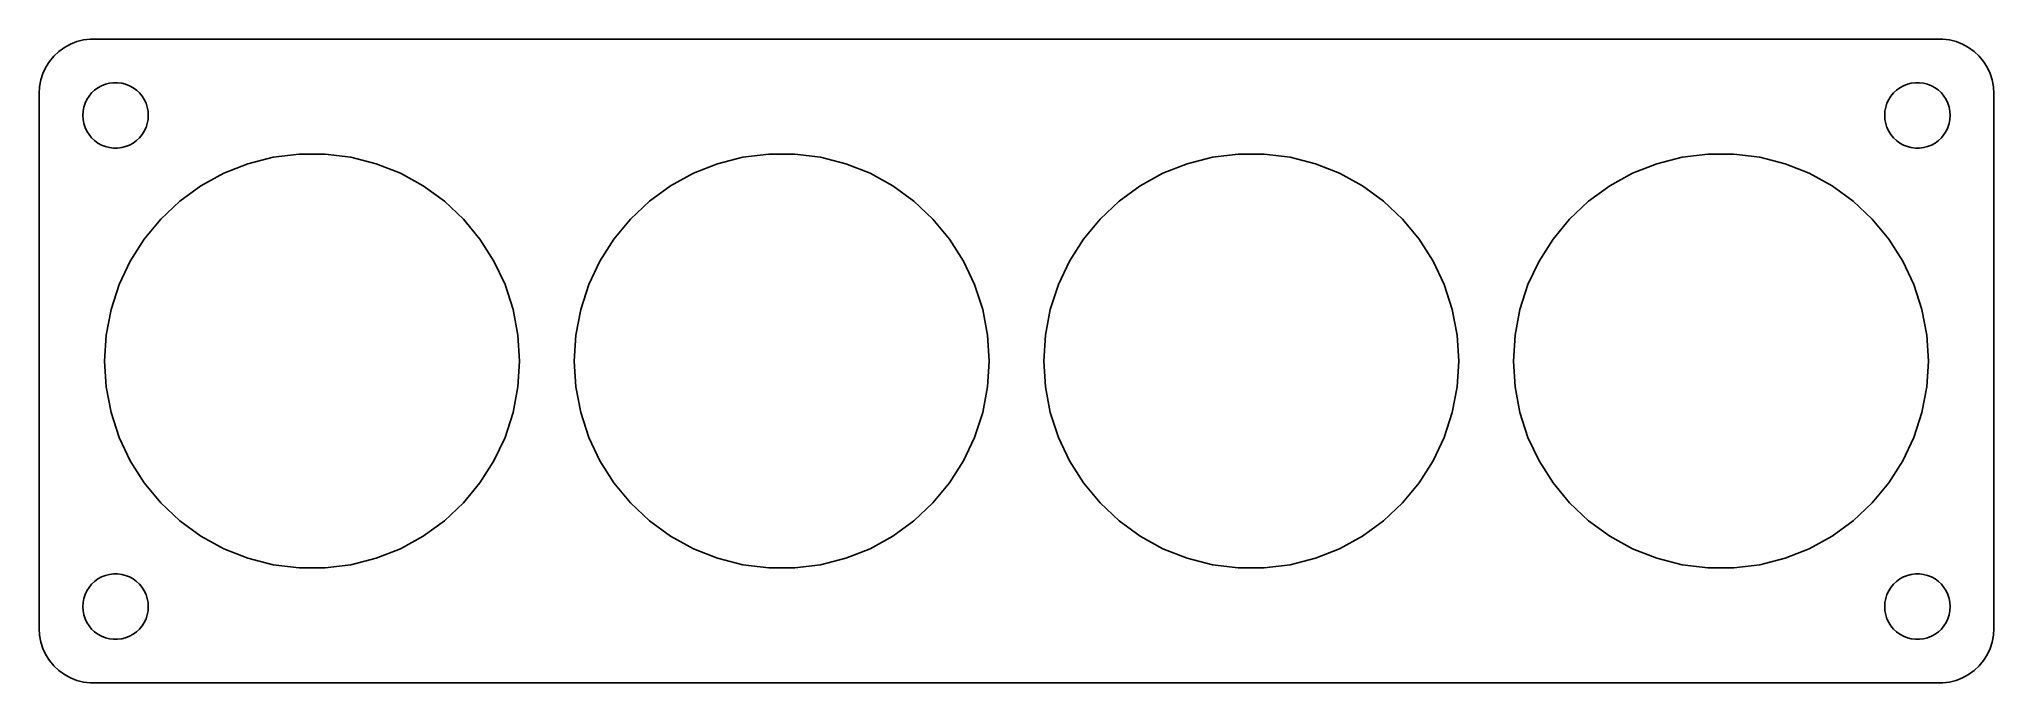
# Model space of a CAD drawing. Header units: metres. Extents: x -90 to 90, y -29 to 29.
import ezdxf

# ---------------------------------------------------------------- set-up
doc = ezdxf.new("R2010")
doc.units = ezdxf.units.M

msp = doc.modelspace()

# ---------------------------------------------------------------- linework, layer by layer
for p, q in [((-87.1791, 28.7216), (-87.6871, 28.3526)), ((-86.6289, 29.0241), (-87.1791, 28.7216)), ((-86.0451, 29.2553), (-86.6289, 29.0241)), ((-85.4369, 29.4114), (-86.0451, 29.2553)), ((-84.8139, 29.4901), (-85.4369, 29.4114)), ((84.8139, 29.4901), (-84.8139, 29.4901)), ((85.4369, 29.4114), (84.8139, 29.4901)), ((86.0451, 29.2553), (85.4369, 29.4114)), ((86.6289, 29.0241), (86.0451, 29.2553)), ((87.1791, 28.7216), (86.6289, 29.0241)), ((87.6871, 28.3526), (87.1791, 28.7216)), ((-88.8815, 26.9088), (-89.1489, 26.3406)), ((-88.5451, 27.4389), (-88.8815, 26.9088)), ((-88.1448, 27.9227), (-88.5451, 27.4389)), ((-87.6871, 28.3526), (-88.1448, 27.9227)), ((88.1448, 27.9227), (87.6871, 28.3526)), ((88.5451, 27.4389), (88.1448, 27.9227)), ((88.8815, 26.9088), (88.5451, 27.4389)), ((89.1489, 26.3406), (88.8815, 26.9088)), ((-89.4606, 25.1267), (-89.5, 24.5)), ((-89.3429, 25.7434), (-89.4606, 25.1267)), ((-89.1489, 26.3406), (-89.3429, 25.7434)), ((-84.1075, 25.033), (-83.7773, 25.2145)), ((-83.7773, 25.2145), (-83.427, 25.3532)), ((-83.427, 25.3532), (-83.0621, 25.4469)), ((-83.0621, 25.4469), (-82.6884, 25.4941)), ((-82.6884, 25.4941), (-82.3116, 25.4941)), ((-82.3116, 25.4941), (-81.9379, 25.4469)), ((-81.9379, 25.4469), (-81.573, 25.3532)), ((-81.573, 25.3532), (-81.2227, 25.2145)), ((-81.2227, 25.2145), (-80.8925, 25.033)), ((80.8925, 25.033), (81.2227, 25.2145)), ((81.2227, 25.2145), (81.573, 25.3532)), ((81.573, 25.3532), (81.9379, 25.4469)), ((81.9379, 25.4469), (82.3116, 25.4941)), ((82.3116, 25.4941), (82.6884, 25.4941)), ((82.6884, 25.4941), (83.0621, 25.4469)), ((83.0621, 25.4469), (83.427, 25.3532)), ((83.427, 25.3532), (83.7773, 25.2145)), ((83.7773, 25.2145), (84.1075, 25.033)), ((89.3429, 25.7434), (89.1489, 26.3406)), ((89.4606, 25.1267), (89.3429, 25.7434)), ((89.5, 24.5), (89.4606, 25.1267)), ((-89.5, 24.5), (-89.5, -24.5)), ((-85.4057, 23.2461), (-85.2893, 23.6044)), ((-85.2893, 23.6044), (-85.1289, 23.9453)), ((-85.1289, 23.9453), (-84.927, 24.2634)), ((-84.927, 24.2634), (-84.6869, 24.5536)), ((-84.6869, 24.5536), (-84.4123, 24.8115)), ((-84.4123, 24.8115), (-84.1075, 25.033)), ((-80.8925, 25.033), (-80.5877, 24.8115)), ((-80.5877, 24.8115), (-80.3131, 24.5536)), ((-80.3131, 24.5536), (-80.073, 24.2634)), ((-80.073, 24.2634), (-79.8711, 23.9453)), ((-79.8711, 23.9453), (-79.7107, 23.6044)), ((-79.7107, 23.6044), (-79.5943, 23.2461)), ((79.5943, 23.2461), (79.7107, 23.6044)), ((79.7107, 23.6044), (79.8711, 23.9453)), ((79.8711, 23.9453), (80.073, 24.2634)), ((80.073, 24.2634), (80.3131, 24.5536)), ((80.3131, 24.5536), (80.5877, 24.8115)), ((80.5877, 24.8115), (80.8925, 25.033)), ((84.1075, 25.033), (84.4123, 24.8115)), ((84.4123, 24.8115), (84.6869, 24.5536)), ((84.6869, 24.5536), (84.927, 24.2634)), ((84.927, 24.2634), (85.1289, 23.9453)), ((85.1289, 23.9453), (85.2893, 23.6044)), ((85.2893, 23.6044), (85.4057, 23.2461)), ((89.5, -24.5), (89.5, 24.5)), ((-85.5, 22.5), (-85.4763, 22.876)), ((-85.4763, 22.124), (-85.5, 22.5)), ((-85.4763, 22.876), (-85.4057, 23.2461)), ((-85.4057, 21.7539), (-85.4763, 22.124)), ((-85.2893, 21.3956), (-85.4057, 21.7539)), ((-79.5943, 21.7539), (-79.7107, 21.3956)), ((-79.5943, 23.2461), (-79.5237, 22.876)), ((-79.5237, 22.124), (-79.5943, 21.7539)), ((-79.5237, 22.876), (-79.5, 22.5)), ((-79.5, 22.5), (-79.5237, 22.124)), ((79.5, 22.5), (79.5237, 22.876)), ((79.5237, 22.124), (79.5, 22.5)), ((79.5237, 22.876), (79.5943, 23.2461)), ((79.5943, 21.7539), (79.5237, 22.124)), ((79.7107, 21.3956), (79.5943, 21.7539)), ((85.4057, 21.7539), (85.2893, 21.3956)), ((85.4057, 23.2461), (85.4763, 22.876)), ((85.4763, 22.124), (85.4057, 21.7539)), ((85.4763, 22.876), (85.5, 22.5)), ((85.5, 22.5), (85.4763, 22.124)), ((-85.1289, 21.0547), (-85.2893, 21.3956)), ((-84.927, 20.7366), (-85.1289, 21.0547)), ((-84.6869, 20.4464), (-84.927, 20.7366)), ((-84.4123, 20.1884), (-84.6869, 20.4464)), ((-84.1075, 19.967), (-84.4123, 20.1884)), ((-83.7773, 19.7855), (-84.1075, 19.967)), ((-83.427, 19.6468), (-83.7773, 19.7855)), ((-81.2227, 19.7855), (-81.573, 19.6468)), ((-80.8925, 19.967), (-81.2227, 19.7855)), ((-80.5877, 20.1884), (-80.8925, 19.967)), ((-80.3131, 20.4464), (-80.5877, 20.1884)), ((-80.073, 20.7366), (-80.3131, 20.4464)), ((-79.8711, 21.0547), (-80.073, 20.7366)), ((-79.7107, 21.3956), (-79.8711, 21.0547)), ((79.8711, 21.0547), (79.7107, 21.3956)), ((80.073, 20.7366), (79.8711, 21.0547)), ((80.3131, 20.4464), (80.073, 20.7366)), ((80.5877, 20.1884), (80.3131, 20.4464)), ((80.8925, 19.967), (80.5877, 20.1884)), ((81.2227, 19.7855), (80.8925, 19.967)), ((81.573, 19.6468), (81.2227, 19.7855)), ((83.7773, 19.7855), (83.427, 19.6468)), ((84.1075, 19.967), (83.7773, 19.7855)), ((84.4123, 20.1884), (84.1075, 19.967)), ((84.6869, 20.4464), (84.4123, 20.1884)), ((84.927, 20.7366), (84.6869, 20.4464)), ((85.1289, 21.0547), (84.927, 20.7366)), ((85.2893, 21.3956), (85.1289, 21.0547)), ((-83.0621, 19.5531), (-83.427, 19.6468)), ((-82.6884, 19.5059), (-83.0621, 19.5531)), ((-82.3116, 19.5059), (-82.6884, 19.5059)), ((-81.9379, 19.5531), (-82.3116, 19.5059)), ((-81.573, 19.6468), (-81.9379, 19.5531)), ((-72.5898, 17.1917), (-70.3713, 18.0701)), ((-70.3713, 18.0701), (-68.0602, 18.6635)), ((-68.0602, 18.6635), (-65.693, 18.9625)), ((-65.693, 18.9625), (-63.307, 18.9625)), ((-63.307, 18.9625), (-60.9397, 18.6635)), ((-60.9397, 18.6635), (-58.6287, 18.0701)), ((-58.6287, 18.0701), (-56.4102, 17.1917)), ((-29.5898, 17.1917), (-27.3713, 18.0701)), ((-27.3713, 18.0701), (-25.0602, 18.6635)), ((-25.0602, 18.6635), (-22.693, 18.9625)), ((-22.693, 18.9625), (-20.307, 18.9625)), ((-20.307, 18.9625), (-17.9397, 18.6635)), ((-17.9397, 18.6635), (-15.6287, 18.0701)), ((-15.6287, 18.0701), (-13.4102, 17.1917)), ((13.4102, 17.1917), (15.6287, 18.0701)), ((15.6287, 18.0701), (17.9397, 18.6635)), ((17.9397, 18.6635), (20.307, 18.9625)), ((20.307, 18.9625), (22.693, 18.9625)), ((22.693, 18.9625), (25.0602, 18.6635)), ((25.0602, 18.6635), (27.3713, 18.0701)), ((27.3713, 18.0701), (29.5898, 17.1917)), ((56.4102, 17.1917), (58.6287, 18.0701)), ((58.6287, 18.0701), (60.9397, 18.6635)), ((60.9397, 18.6635), (63.307, 18.9625)), ((63.307, 18.9625), (65.693, 18.9625)), ((65.693, 18.9625), (68.0602, 18.6635)), ((68.0602, 18.6635), (70.3713, 18.0701)), ((70.3713, 18.0701), (72.5898, 17.1917)), ((81.9379, 19.5531), (81.573, 19.6468)), ((82.3116, 19.5059), (81.9379, 19.5531)), ((82.6884, 19.5059), (82.3116, 19.5059)), ((83.0621, 19.5531), (82.6884, 19.5059)), ((83.427, 19.6468), (83.0621, 19.5531)), ((-74.6807, 16.0422), (-72.5898, 17.1917)), ((-56.4102, 17.1917), (-54.3193, 16.0422)), ((-31.6807, 16.0422), (-29.5898, 17.1917)), ((-13.4102, 17.1917), (-11.3193, 16.0422)), ((11.3193, 16.0422), (13.4102, 17.1917)), ((29.5898, 17.1917), (31.6807, 16.0422)), ((54.3193, 16.0422), (56.4102, 17.1917)), ((72.5898, 17.1917), (74.6807, 16.0422)), ((-78.3504, 13.0064), (-76.6111, 14.6397)), ((-76.6111, 14.6397), (-74.6807, 16.0422)), ((-54.3193, 16.0422), (-52.3889, 14.6397)), ((-52.3889, 14.6397), (-50.6496, 13.0064)), ((-35.3504, 13.0064), (-33.6111, 14.6397)), ((-33.6111, 14.6397), (-31.6807, 16.0422)), ((-11.3193, 16.0422), (-9.38893, 14.6397)), ((-9.38893, 14.6397), (-7.64958, 13.0064)), ((7.64958, 13.0064), (9.38893, 14.6397)), ((9.38893, 14.6397), (11.3193, 16.0422)), ((31.6807, 16.0422), (33.6111, 14.6397)), ((33.6111, 14.6397), (35.3504, 13.0064)), ((50.6496, 13.0064), (52.3889, 14.6397)), ((52.3889, 14.6397), (54.3193, 16.0422)), ((74.6807, 16.0422), (76.6111, 14.6397)), ((76.6111, 14.6397), (78.3504, 13.0064)), ((-79.8713, 11.1679), (-78.3504, 13.0064)), ((-50.6496, 13.0064), (-49.1287, 11.1679)), ((-36.8713, 11.1679), (-35.3504, 13.0064)), ((-7.64958, 13.0064), (-6.12866, 11.1679)), ((6.12866, 11.1679), (7.64958, 13.0064)), ((35.3504, 13.0064), (36.8713, 11.1679)), ((49.1287, 11.1679), (50.6496, 13.0064)), ((78.3504, 13.0064), (79.8713, 11.1679)), ((-81.1498, 9.15331), (-79.8713, 11.1679)), ((-49.1287, 11.1679), (-47.8502, 9.15331)), ((-38.1498, 9.15331), (-36.8713, 11.1679)), ((-6.12866, 11.1679), (-4.85016, 9.15331)), ((4.85016, 9.15331), (6.12866, 11.1679)), ((36.8713, 11.1679), (38.1498, 9.15331)), ((47.8502, 9.15331), (49.1287, 11.1679)), ((79.8713, 11.1679), (81.1498, 9.15331)), ((-82.1658, 6.99435), (-81.1498, 9.15331)), ((-47.8502, 9.15331), (-46.8342, 6.99435)), ((-39.1657, 6.99435), (-38.1498, 9.15331)), ((-4.85016, 9.15331), (-3.83424, 6.99435)), ((3.83424, 6.99435), (4.85016, 9.15331)), ((38.1498, 9.15331), (39.1657, 6.99435)), ((46.8342, 6.99435), (47.8502, 9.15331)), ((81.1498, 9.15331), (82.1658, 6.99435)), ((-82.9031, 4.7251), (-82.1658, 6.99435)), ((-46.8342, 6.99435), (-46.0969, 4.7251)), ((-39.9031, 4.7251), (-39.1657, 6.99435)), ((-3.83424, 6.99435), (-3.09691, 4.7251)), ((3.09691, 4.7251), (3.83424, 6.99435)), ((39.1657, 6.99435), (39.9031, 4.7251)), ((46.0969, 4.7251), (46.8342, 6.99435)), ((82.1658, 6.99435), (82.9031, 4.7251)), ((-83.3502, 2.38132), (-82.9031, 4.7251)), ((-46.0969, 4.7251), (-45.6498, 2.38132)), ((-40.3502, 2.38132), (-39.9031, 4.7251)), ((-3.09691, 4.7251), (-2.64981, 2.38132)), ((2.64981, 2.38132), (3.09691, 4.7251)), ((39.9031, 4.7251), (40.3502, 2.38132)), ((45.6498, 2.38132), (46.0969, 4.7251)), ((82.9031, 4.7251), (83.3502, 2.38132)), ((-83.5, 0), (-83.3502, 2.38132)), ((-45.6498, 2.38132), (-45.5, 0)), ((-40.5, 0), (-40.3502, 2.38132)), ((-2.64981, 2.38132), (-2.5, 0)), ((2.5, 0), (2.64981, 2.38132)), ((40.3502, 2.38132), (40.5, 0)), ((45.5, 0), (45.6498, 2.38132)), ((83.3502, 2.38132), (83.5, 0)), ((-83.3502, -2.38132), (-83.5, 0)), ((-45.5, 0), (-45.6498, -2.38132)), ((-40.3502, -2.38132), (-40.5, 0)), ((-2.5, 0), (-2.64981, -2.38132)), ((2.64981, -2.38132), (2.5, 0)), ((40.5, 0), (40.3502, -2.38132)), ((45.6498, -2.38132), (45.5, 0)), ((83.5, 0), (83.3502, -2.38132)), ((-82.9031, -4.7251), (-83.3502, -2.38132)), ((-45.6498, -2.38132), (-46.0969, -4.7251)), ((-39.9031, -4.7251), (-40.3502, -2.38132)), ((-2.64981, -2.38132), (-3.09691, -4.7251)), ((3.09691, -4.7251), (2.64981, -2.38132)), ((40.3502, -2.38132), (39.9031, -4.7251)), ((46.0969, -4.7251), (45.6498, -2.38132)), ((83.3502, -2.38132), (82.9031, -4.7251)), ((-82.1658, -6.99435), (-82.9031, -4.7251)), ((-46.0969, -4.7251), (-46.8342, -6.99435)), ((-39.1657, -6.99435), (-39.9031, -4.7251)), ((-3.09691, -4.7251), (-3.83424, -6.99435)), ((3.83424, -6.99435), (3.09691, -4.7251)), ((39.9031, -4.7251), (39.1657, -6.99435)), ((46.8342, -6.99435), (46.0969, -4.7251)), ((82.9031, -4.7251), (82.1658, -6.99435)), ((-81.1498, -9.15331), (-82.1658, -6.99435)), ((-46.8342, -6.99435), (-47.8502, -9.15331)), ((-38.1498, -9.15331), (-39.1657, -6.99435)), ((-3.83424, -6.99435), (-4.85016, -9.15331)), ((4.85016, -9.15331), (3.83424, -6.99435)), ((39.1657, -6.99435), (38.1498, -9.15331)), ((47.8502, -9.15331), (46.8342, -6.99435)), ((82.1658, -6.99435), (81.1498, -9.15331)), ((-79.8713, -11.1679), (-81.1498, -9.15331)), ((-47.8502, -9.15331), (-49.1287, -11.1679)), ((-36.8713, -11.1679), (-38.1498, -9.15331)), ((-4.85016, -9.15331), (-6.12866, -11.1679)), ((6.12866, -11.1679), (4.85016, -9.15331)), ((38.1498, -9.15331), (36.8713, -11.1679)), ((49.1287, -11.1679), (47.8502, -9.15331)), ((81.1498, -9.15331), (79.8713, -11.1679)), ((-78.3504, -13.0064), (-79.8713, -11.1679)), ((-49.1287, -11.1679), (-50.6496, -13.0064)), ((-35.3504, -13.0064), (-36.8713, -11.1679)), ((-6.12866, -11.1679), (-7.64958, -13.0064)), ((7.64958, -13.0064), (6.12866, -11.1679)), ((36.8713, -11.1679), (35.3504, -13.0064)), ((50.6496, -13.0064), (49.1287, -11.1679)), ((79.8713, -11.1679), (78.3504, -13.0064)), ((-76.6111, -14.6397), (-78.3504, -13.0064)), ((-50.6496, -13.0064), (-52.3889, -14.6397)), ((-33.6111, -14.6397), (-35.3504, -13.0064)), ((-7.64958, -13.0064), (-9.38893, -14.6397)), ((9.38893, -14.6397), (7.64958, -13.0064)), ((35.3504, -13.0064), (33.6111, -14.6397)), ((52.3889, -14.6397), (50.6496, -13.0064)), ((78.3504, -13.0064), (76.6111, -14.6397)), ((-74.6807, -16.0422), (-76.6111, -14.6397)), ((-72.5898, -17.1917), (-74.6807, -16.0422)), ((-54.3193, -16.0422), (-56.4102, -17.1917)), ((-52.3889, -14.6397), (-54.3193, -16.0422)), ((-31.6807, -16.0422), (-33.6111, -14.6397)), ((-29.5898, -17.1917), (-31.6807, -16.0422)), ((-11.3193, -16.0422), (-13.4102, -17.1917)), ((-9.38893, -14.6397), (-11.3193, -16.0422)), ((11.3193, -16.0422), (9.38893, -14.6397)), ((13.4102, -17.1917), (11.3193, -16.0422)), ((31.6807, -16.0422), (29.5898, -17.1917)), ((33.6111, -14.6397), (31.6807, -16.0422)), ((54.3193, -16.0422), (52.3889, -14.6397)), ((56.4102, -17.1917), (54.3193, -16.0422)), ((74.6807, -16.0422), (72.5898, -17.1917)), ((76.6111, -14.6397), (74.6807, -16.0422)), ((-70.3713, -18.0701), (-72.5898, -17.1917)), ((-56.4102, -17.1917), (-58.6287, -18.0701)), ((-27.3713, -18.0701), (-29.5898, -17.1917)), ((-13.4102, -17.1917), (-15.6287, -18.0701)), ((15.6287, -18.0701), (13.4102, -17.1917)), ((29.5898, -17.1917), (27.3713, -18.0701)), ((58.6287, -18.0701), (56.4102, -17.1917)), ((72.5898, -17.1917), (70.3713, -18.0701)), ((-83.7773, -19.7855), (-83.427, -19.6468)), ((-83.427, -19.6468), (-83.0621, -19.5531)), ((-83.0621, -19.5531), (-82.6884, -19.5059)), ((-82.6884, -19.5059), (-82.3116, -19.5059)), ((-82.3116, -19.5059), (-81.9379, -19.5531)), ((-81.9379, -19.5531), (-81.573, -19.6468)), ((-81.573, -19.6468), (-81.2227, -19.7855)), ((-68.0602, -18.6635), (-70.3713, -18.0701)), ((-65.693, -18.9625), (-68.0602, -18.6635)), ((-63.307, -18.9625), (-65.693, -18.9625)), ((-60.9397, -18.6635), (-63.307, -18.9625)), ((-58.6287, -18.0701), (-60.9397, -18.6635)), ((-25.0602, -18.6635), (-27.3713, -18.0701)), ((-22.693, -18.9625), (-25.0602, -18.6635)), ((-20.307, -18.9625), (-22.693, -18.9625)), ((-17.9397, -18.6635), (-20.307, -18.9625)), ((-15.6287, -18.0701), (-17.9397, -18.6635)), ((17.9397, -18.6635), (15.6287, -18.0701)), ((20.307, -18.9625), (17.9397, -18.6635)), ((22.693, -18.9625), (20.307, -18.9625)), ((25.0602, -18.6635), (22.693, -18.9625)), ((27.3713, -18.0701), (25.0602, -18.6635)), ((60.9397, -18.6635), (58.6287, -18.0701)), ((63.307, -18.9625), (60.9397, -18.6635)), ((65.693, -18.9625), (63.307, -18.9625)), ((68.0602, -18.6635), (65.693, -18.9625)), ((70.3713, -18.0701), (68.0602, -18.6635)), ((81.2227, -19.7855), (81.573, -19.6468)), ((81.573, -19.6468), (81.9379, -19.5531)), ((81.9379, -19.5531), (82.3116, -19.5059)), ((82.3116, -19.5059), (82.6884, -19.5059)), ((82.6884, -19.5059), (83.0621, -19.5531)), ((83.0621, -19.5531), (83.427, -19.6468)), ((83.427, -19.6468), (83.7773, -19.7855)), ((-85.4057, -21.7539), (-85.2893, -21.3956)), ((-85.2893, -21.3956), (-85.1289, -21.0547)), ((-85.1289, -21.0547), (-84.927, -20.7366)), ((-84.927, -20.7366), (-84.6869, -20.4464)), ((-84.6869, -20.4464), (-84.4123, -20.1884)), ((-84.4123, -20.1884), (-84.1075, -19.967)), ((-84.1075, -19.967), (-83.7773, -19.7855)), ((-81.2227, -19.7855), (-80.8925, -19.967)), ((-80.8925, -19.967), (-80.5877, -20.1884)), ((-80.5877, -20.1884), (-80.3131, -20.4464)), ((-80.3131, -20.4464), (-80.073, -20.7366)), ((-80.073, -20.7366), (-79.8711, -21.0547)), ((-79.8711, -21.0547), (-79.7107, -21.3956)), ((-79.7107, -21.3956), (-79.5943, -21.7539)), ((79.5943, -21.7539), (79.7107, -21.3956)), ((79.7107, -21.3956), (79.8711, -21.0547)), ((79.8711, -21.0547), (80.073, -20.7366)), ((80.073, -20.7366), (80.3131, -20.4464)), ((80.3131, -20.4464), (80.5877, -20.1884)), ((80.5877, -20.1884), (80.8925, -19.967)), ((80.8925, -19.967), (81.2227, -19.7855)), ((83.7773, -19.7855), (84.1075, -19.967)), ((84.1075, -19.967), (84.4123, -20.1884)), ((84.4123, -20.1884), (84.6869, -20.4464)), ((84.6869, -20.4464), (84.927, -20.7366)), ((84.927, -20.7366), (85.1289, -21.0547)), ((85.1289, -21.0547), (85.2893, -21.3956)), ((85.2893, -21.3956), (85.4057, -21.7539)), ((-85.5, -22.5), (-85.4763, -22.124)), ((-85.4763, -22.876), (-85.5, -22.5)), ((-85.4763, -22.124), (-85.4057, -21.7539)), ((-85.4057, -23.2461), (-85.4763, -22.876)), ((-85.2893, -23.6044), (-85.4057, -23.2461)), ((-79.5943, -23.2461), (-79.7107, -23.6044)), ((-79.5943, -21.7539), (-79.5237, -22.124)), ((-79.5237, -22.876), (-79.5943, -23.2461)), ((-79.5237, -22.124), (-79.5, -22.5)), ((-79.5, -22.5), (-79.5237, -22.876)), ((79.5, -22.5), (79.5237, -22.124)), ((79.5237, -22.876), (79.5, -22.5)), ((79.5237, -22.124), (79.5943, -21.7539)), ((79.5943, -23.2461), (79.5237, -22.876)), ((79.7107, -23.6044), (79.5943, -23.2461)), ((85.4057, -23.2461), (85.2893, -23.6044)), ((85.4057, -21.7539), (85.4763, -22.124)), ((85.4763, -22.876), (85.4057, -23.2461)), ((85.4763, -22.124), (85.5, -22.5)), ((85.5, -22.5), (85.4763, -22.876)), ((-89.5, -24.5), (-89.4606, -25.1267)), ((-85.1289, -23.9453), (-85.2893, -23.6044)), ((-84.927, -24.2634), (-85.1289, -23.9453)), ((-84.6869, -24.5536), (-84.927, -24.2634)), ((-84.4123, -24.8115), (-84.6869, -24.5536)), ((-84.1075, -25.033), (-84.4123, -24.8115)), ((-83.7773, -25.2145), (-84.1075, -25.033)), ((-80.8925, -25.033), (-81.2227, -25.2145)), ((-80.5877, -24.8115), (-80.8925, -25.033)), ((-80.3131, -24.5536), (-80.5877, -24.8115)), ((-80.073, -24.2634), (-80.3131, -24.5536)), ((-79.8711, -23.9453), (-80.073, -24.2634)), ((-79.7107, -23.6044), (-79.8711, -23.9453)), ((79.8711, -23.9453), (79.7107, -23.6044)), ((80.073, -24.2634), (79.8711, -23.9453)), ((80.3131, -24.5536), (80.073, -24.2634)), ((80.5877, -24.8115), (80.3131, -24.5536)), ((80.8925, -25.033), (80.5877, -24.8115)), ((81.2227, -25.2145), (80.8925, -25.033)), ((84.1075, -25.033), (83.7773, -25.2145)), ((84.4123, -24.8115), (84.1075, -25.033)), ((84.6869, -24.5536), (84.4123, -24.8115)), ((84.927, -24.2634), (84.6869, -24.5536)), ((85.1289, -23.9453), (84.927, -24.2634)), ((85.2893, -23.6044), (85.1289, -23.9453)), ((89.4606, -25.1267), (89.5, -24.5)), ((-89.4606, -25.1267), (-89.3429, -25.7434)), ((-89.3429, -25.7434), (-89.1489, -26.3406)), ((-89.1489, -26.3406), (-88.8815, -26.9088)), ((-83.427, -25.3532), (-83.7773, -25.2145)), ((-83.0621, -25.4469), (-83.427, -25.3532)), ((-82.6884, -25.4941), (-83.0621, -25.4469)), ((-82.3116, -25.4941), (-82.6884, -25.4941)), ((-81.9379, -25.4469), (-82.3116, -25.4941)), ((-81.573, -25.3532), (-81.9379, -25.4469)), ((-81.2227, -25.2145), (-81.573, -25.3532)), ((81.573, -25.3532), (81.2227, -25.2145)), ((81.9379, -25.4469), (81.573, -25.3532)), ((82.3116, -25.4941), (81.9379, -25.4469)), ((82.6884, -25.4941), (82.3116, -25.4941)), ((83.0621, -25.4469), (82.6884, -25.4941)), ((83.427, -25.3532), (83.0621, -25.4469)), ((83.7773, -25.2145), (83.427, -25.3532)), ((88.8815, -26.9088), (89.1489, -26.3406)), ((89.1489, -26.3406), (89.3429, -25.7434)), ((89.3429, -25.7434), (89.4606, -25.1267)), ((-88.8815, -26.9088), (-88.5451, -27.4389)), ((-88.5451, -27.4389), (-88.1448, -27.9227)), ((-88.1448, -27.9227), (-87.6871, -28.3526)), ((-87.6871, -28.3526), (-87.1791, -28.7216)), ((87.1791, -28.7216), (87.6871, -28.3526)), ((87.6871, -28.3526), (88.1448, -27.9227)), ((88.1448, -27.9227), (88.5451, -27.4389)), ((88.5451, -27.4389), (88.8815, -26.9088)), ((-87.1791, -28.7216), (-86.6289, -29.0241)), ((-86.6289, -29.0241), (-86.0451, -29.2553)), ((-86.0451, -29.2553), (-85.4369, -29.4114)), ((-85.4369, -29.4114), (-84.8139, -29.4901)), ((-84.8139, -29.4901), (84.8139, -29.4901)), ((84.8139, -29.4901), (85.4369, -29.4114)), ((85.4369, -29.4114), (86.0451, -29.2553)), ((86.0451, -29.2553), (86.6289, -29.0241)), ((86.6289, -29.0241), (87.1791, -28.7216))]:
    msp.add_line(p, q)

doc.saveas('drawing.dxf')
